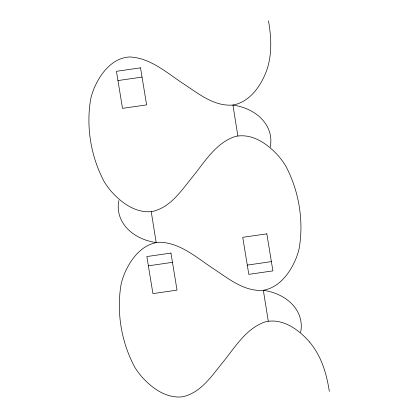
<?xml version="1.0" encoding="UTF-8"?>
<svg xmlns="http://www.w3.org/2000/svg" width="418" height="418" viewBox="0 0 418 418"><rect width="100%" height="100%" fill="white"/><g stroke="black" fill="none" stroke-linecap="round" stroke-linejoin="round"><path stroke-width="0.63" d="M117.954 80.569L142.047 77.09M148.369 265.822L172.467 262.342M247.289 265.101L271.386 261.621M309.545 342.008C298.86 329.65 282.693 317.868 265.482 321.782C246.061 328.276 235.088 347.301 222.804 362.333C211.722 375.965 200.64 393.092 182.217 396.844C165.889 398.579 151.295 387.721 141.138 376.007A103.157 79.483 -6.6 0 1 134.795 367.229C121.335 342.264 116.267 312.053 121.142 284.088A103.157 79.483 -6.6 0 1 124.376 273.931C130.562 259.061 142.507 243.219 159.911 242.21C180.691 242.978 197.077 258 213.619 268.837C228.557 278.66 244.399 291.868 263.392 290.296C279.334 287.443 289.993 272.912 295.887 258.836A103.157 79.483 -6.6 0 0 299.121 248.673C304.001 220.714 298.927 190.504 285.468 165.538A103.157 79.483 -6.6 0 0 279.13 156.76C268.445 144.403 252.279 132.616 235.062 136.534C215.641 143.029 204.668 162.048 192.384 177.086C181.302 190.718 170.22 207.84 151.802 211.592C135.474 213.326 120.875 202.474 110.718 190.754A103.157 79.483 -6.6 0 1 104.38 181.982C90.92 157.016 85.847 126.806 90.727 98.841A103.157 79.483 -6.6 0 1 93.956 88.684C100.142 73.814 112.087 57.966 129.491 56.963C150.276 57.726 166.662 72.748 183.204 83.59C198.137 93.413 213.985 106.621 232.978 105.049C248.919 102.196 259.573 87.665 265.472 73.584A103.157 79.483 -6.6 0 0 268.701 63.426C271.956 49.455 270.921 34.913 268.497 20.9M329.332 391.4C327.142 377.255 323.417 363.09 315.888 350.786A103.157 79.483 -6.6 0 0 309.545 342.008M268.288 321.196L263.335 290.306A50.045 38.56 -6.6 0 1 300.626 332.367M237.868 135.949L232.92 105.054A50.045 38.56 -6.6 0 1 270.211 147.12M151.227 211.67L156.18 242.56A50.045 38.56 -6.6 0 1 118.89 200.499M140.526 67.831L116.434 71.311L122.516 108.356L146.613 104.876L140.526 67.831M266.825 233.834L242.727 237.314L248.809 274.365L272.907 270.885L266.825 233.834M170.946 253.078L146.849 256.558L152.931 293.608L177.028 290.129L170.946 253.078"/></g></svg>
